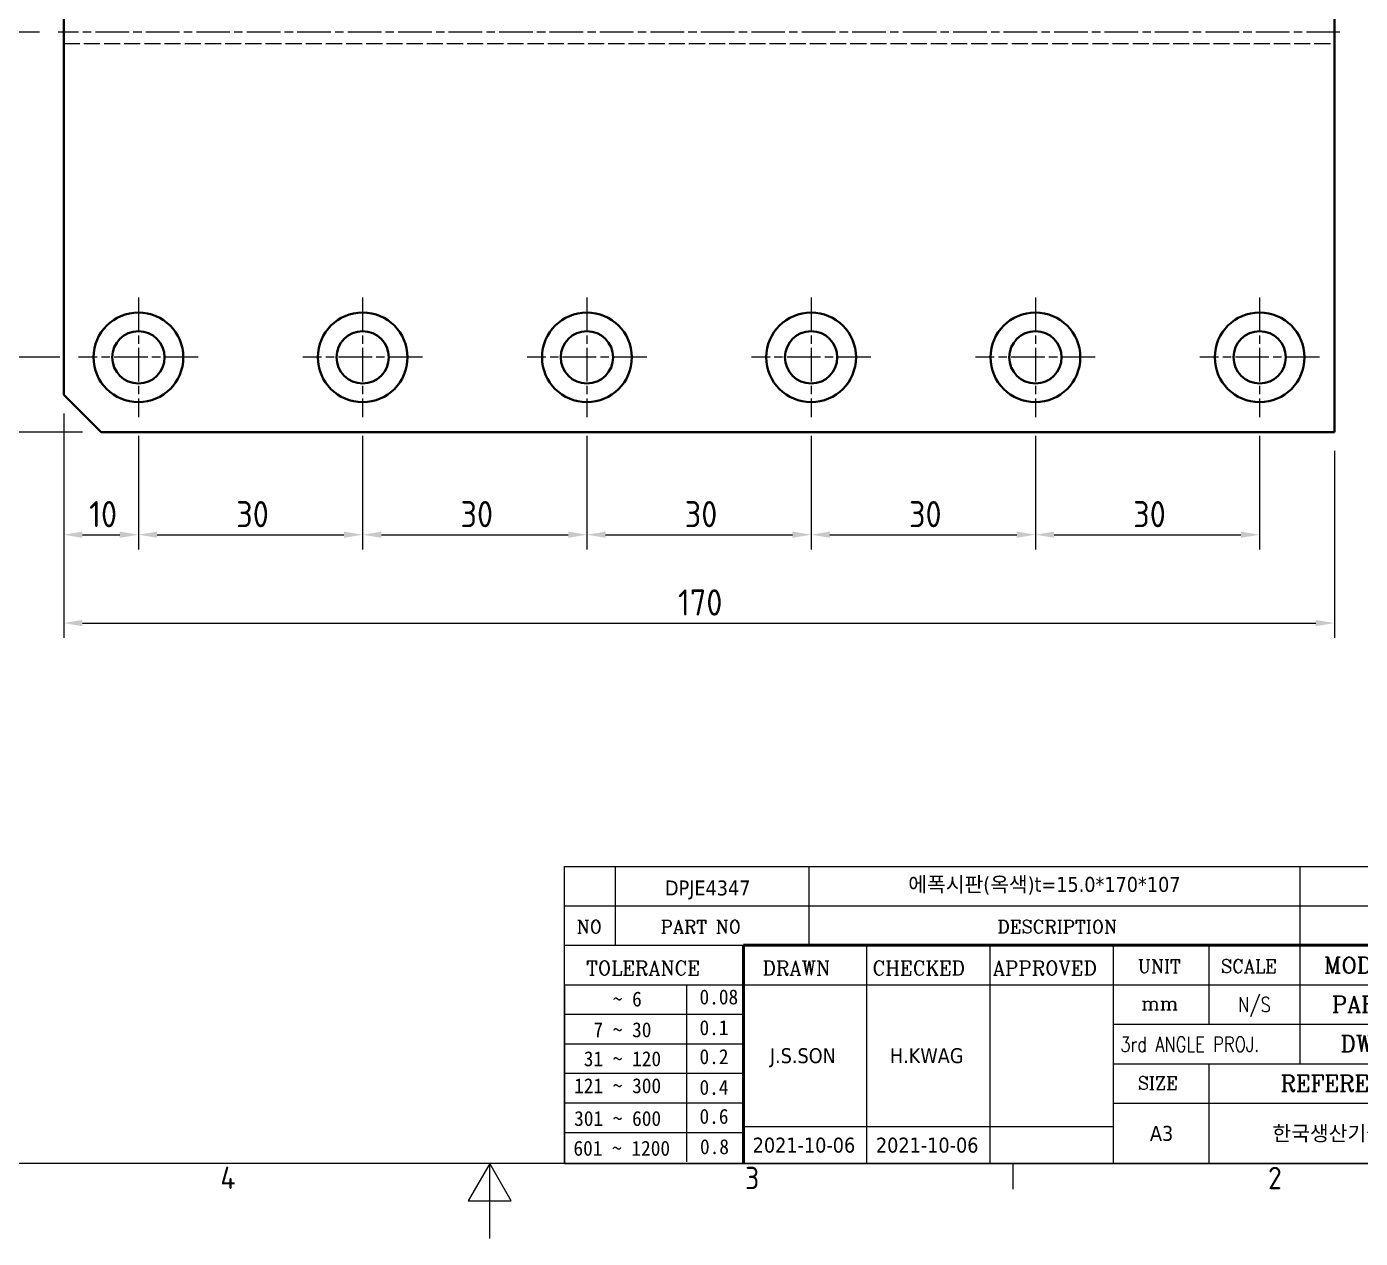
# Model space of a CAD drawing. Header units: millimetres. Extents: x 0 to 2375, y 0 to 3360.
# Drawn here: x 1213.1 to 1391.5, y 1507.4 to 1669.6 of the extents above; entities that cross this region are included whole.
import ezdxf
from ezdxf.enums import TextEntityAlignment as Align

# ---------------------------------------------------------------- set-up
doc = ezdxf.new("R2010")
doc.units = ezdxf.units.MM
doc.linetypes.add('DPJE4347$0$CHAIN', pattern=[0.35429999999999995, 0.2362, -0.0295, 0.0591, -0.0295])
doc.linetypes.add('DPJE4347$0$DASHED', pattern=[0.2067, 0.1654, -0.0413])
for name, color, linetype, lineweight in [('DPJE4347$0$가려진 것(ISO)', 2, 'DPJE4347$0$DASHED', 18), ('DPJE4347$0$가시적인 것(ISO)', 3, 'Continuous', 40), ('DPJE4347$0$경계(ISO)', 7, 'Continuous', 25), ('DPJE4347$0$제목(ISO)', 5, 'Continuous', 50), ('DPJE4347$0$중심 표식(ISO)', 1, 'Continuous', 25), ('DPJE4347$0$중심선(ISO)', 1, 'Continuous', 25), ('DPJE4347$0$치수(ISO)', 2, 'Continuous', 25)]:
    doc.layers.add(name, color=color, linetype=linetype, lineweight=lineweight)
doc.styles.add('DPJE4347$0$HAN_291', font='')
doc.styles.add('DPJE4347$0$RC_284', font='ROMANC.shx')
doc.styles.add('DPJE4347$0$RC_287', font='ROMANC.shx')
doc.styles.add('DPJE4347$0$RC_292', font='ROMANC.shx')
doc.styles.add('DPJE4347$0$문자 텍스트_PSTEK_POSCO', font='isocp.shx')
doc.styles.add('DPJE4347$0$치수 텍스트_PSTEK_POSCO', font='isocp.shx')
doc.styles.add('DPJE4347$0$텍스트 스타일198', font='tahoma.ttf')
doc.styles.add('DPJE4347$0$텍스트 스타일333', font='ROMANC.shx', dxfattribs={"width": 0.800000011920929})
doc.styles.get('DPJE4347$0$HAN_291').set_extended_font_data('GulimChe')
doc.dimstyles.new('DPJE4347$0$치수_PSTEK_POSCO', dxfattribs={"dimtxt": 3.5, "dimasz": 2.5, "dimexe": 2, "dimexo": 2.5, "dimgap": 1, "dimtad": 1, "dimrnd": 1e-08, "dimdsep": 46, "dimtxsty": 'DPJE4347$0$치수 텍스트_PSTEK_POSCO', "dimcen": 0.09, "dimdle": 10, "dimclrd": 7, "dimclre": 7, "dimclrt": 2, "dimadec": 1, "dimazin": 2, "dimtfac": 1, "dimtmove": 0, "dimatfit": 3, "dimfxl": 0, "dimtolj": 1, "dimlwd": -1, "dimlwe": -1, "dimarcsym": 0})

# ---------------------------------------------------------------- blocks, each defined once
blk = doc.blocks.new('DPJE4347$0$경계 Default Border')
at = {"layer": 'DPJE4347$0$경계(ISO)'}
blk.add_line((280, 10), (280, 6.599999666213989), dxfattribs=at)
at = {"layer": 'DPJE4347$0$경계(ISO)', "flags": 128}
for points in [[(10, 10), (10, 287.0000076293945), (410, 287.0000076293945), (410, 10), (10, 10)], [(210, 0), (210, 10), (207.1132469177246, 5), (212.8867530822754, 5), (210, 10)]]:
    blk.add_lwpolyline(points, dxfattribs=at)
at = {"layer": 'DPJE4347$0$경계(ISO)', "color": 2, "char_height": 3.00000011920929, "attachment_point": 7, "style": 'DPJE4347$0$문자 텍스트_PSTEK_POSCO'}
for s, insert in [('4', (173.9734701308116, 6.59999988079071)), ('3', (244.1685395229535, 6.57139439638704)), ('2', (314.127739416884, 6.57139439638704))]:
    blk.add_mtext(s, dxfattribs=dict(at, insert=insert))
blk = doc.blocks.new('DPJE4347$0$제목 블록 PSTEK')
at = {"color": 180}
for p, q in [((182.475792979055, 11.79100474011392), (182.4757929790549, 51.56524660363496)), ((182.4757929790549, 51.56524660363496), (372.4757929537551, 51.56524660363496)), ((189.2651435055721, 51.56524660363496), (189.2651435055722, 41.00524660363494)), ((215.2152739891528, 41.00524660363494), (215.2152739891528, 51.56524660363496)), ((280.8758854511282, 51.56524660363496), (280.8758854511282, 41.00524660363494)), ((182.475792979055, 46.2852466036349), (372.4757929537551, 46.28524660363492)), ((182.475792979055, 41.00524660363493), (206.451475290024, 41.00524660363493)), ((222.9401812389276, 11.79100474011392), (222.9401812389276, 41.00524660363494)), ((239.4288871878316, 11.79100474011392), (239.4288871878316, 41.00524660363494)), ((255.9175931367356, 11.79100474011392), (255.9175931367356, 41.00524660363494)), ((268.6918866058747, 41.00524660363494), (268.6918866058747, 30.44524660363498)), ((280.8758854511282, 41.00524660363494), (280.8758854511282, 25.16524660363502)), ((182.475792979055, 35.72524660363497), (206.451475290024, 35.72524660363497)), ((198.8621818849491, 12.02524660363491), (198.8621818849491, 35.72524660363497)), ((206.451475290024, 35.72524660363497), (372.4757929537551, 35.72524660363497)), ((182.475792979055, 31.77524660363492), (206.451475290024, 31.77524660363492)), ((255.917593136736, 30.44524660363498), (372.4757929537552, 30.44524660363501)), ((182.475792979055, 27.82524660363487), (206.451475290024, 27.82524660363487)), ((255.9175931367359, 25.16524660363502), (372.4757929537552, 25.165246603635)), ((268.6918866058744, 25.16524660363502), (268.6918866058744, 11.79100474011392)), ((182.475792979055, 23.87524660363505), (206.451475290024, 23.87524660363505)), ((182.475792979055, 19.92524660363478), (206.451475290024, 19.92524660363478)), ((255.9175931367359, 19.88524660363481), (310.0881549537553, 19.88524660363481)), ((206.451475290024, 16.74100474011396), (255.9175931367359, 16.74100474011396)), ((182.475792979055, 15.97524660363496), (206.451475290024, 15.97524660363496)), ((182.475792979055, 11.79100474011392), (372.4757929537551, 11.79100474011389))]:
    blk.add_line(p, q, dxfattribs=at)
at = {"color": 7, "lineweight": 50}
for p, q in [((206.4514752900237, 11.79100474011392), (206.4514752900237, 41.00524660363494)), ((206.451475290024, 41.00524660363494), (372.4757929537551, 41.00524660363496))]:
    blk.add_line(p, q, dxfattribs=at)
at = {"layer": 'DPJE4347$0$제목(ISO)', "lineweight": 18}
blk.add_line((182.475792979055, 35.72500474011393), (182.475792979055, 11.79100474011392), dxfattribs=at)
at = {"color": 2}
for s, height, style, p in [('NO', 1.742399930953979, 'DPJE4347$0$RC_284', (184.135398793432, 42.62317362549192)), ('PART NO', 1.742399930953979, 'DPJE4347$0$RC_284', (195.3359407378685, 42.62317362549192)), ('DESCRIPTION', 1.742399930953979, 'DPJE4347$0$RC_284', (240.4025565652523, 42.62317362549192)), ('MODEL NAME', 2.178000062704086, 'DPJE4347$0$RC_292', (284.096330289083, 37.25462520371384)), (' TOLERANCE', 1.899999976158142, 'DPJE4347$0$RC_287', (184.0872874387979, 37.00893196870329)), ('DRAWN', 1.899999976158142, 'DPJE4347$0$RC_287', (208.9766620976279, 37.00893196870329)), ('CHECKED', 1.899999976158142, 'DPJE4347$0$RC_287', (223.6856844514997, 37.00893196870329)), ('APPROVED', 1.899999976158142, 'DPJE4347$0$RC_287', (239.7795453577791, 37.00893196870329)), ('UNIT', 1.742399930953979, 'DPJE4347$0$RC_284', (259.1652673287452, 37.34317362549218)), ('SCALE', 1.742399930953979, 'DPJE4347$0$RC_284', (270.2934779252897, 37.34317362549218)), ('    ~ 6', 2.000000029802322, 'DPJE4347$0$HAN_291', (183.7721304966814, 32.8176515608431)), ('0.08', 2.000000029802322, 'DPJE4347$0$HAN_291', (200.5467345600617, 33.09873600004101)), ('PART NAME', 2.178000062704086, 'DPJE4347$0$RC_292', (285.1416959765849, 32.03045329421792)), ('mm', 1.742399930953979, 'DPJE4347$0$RC_284', (259.6505418159997, 32.3543089683787)), ('  7 ~ 30', 2.000000029802322, 'DPJE4347$0$HAN_291', (183.7721304966814, 28.70538114822415)), ('0.1', 2.000000029802322, 'DPJE4347$0$HAN_291', (200.5467345600617, 28.98646558742206)), (' DWG NO.', 2.178000062704086, 'DPJE4347$0$RC_292', (284.8124284083233, 26.75045329421772)), (' 31 ~ 120', 2.000000029802322, 'DPJE4347$0$HAN_291', (183.7721304966814, 24.82628181916237)), ('0.2', 2.000000029802322, 'DPJE4347$0$HAN_291', (200.5467345600617, 25.10736625836028)), ('SIZE', 1.742399930953979, 'DPJE4347$0$RC_284', (259.1652673287452, 21.69497768947366)), ('REFERENCE', 2.178000062704086, 'DPJE4347$0$RC_292', (278.2741065029841, 21.43214925458022)), ('121 ~ 300', 2.000000029802322, 'DPJE4347$0$HAN_291', (183.7721304966814, 21.21401206133254)), ('0.4', 2.000000029802322, 'DPJE4347$0$HAN_291', (200.5467345600617, 20.99509650053045)), ('301 ~ 600', 2.000000029802322, 'DPJE4347$0$HAN_291', (183.7721304966814, 16.83491273227077)), ('0.6', 2.000000029802322, 'DPJE4347$0$HAN_291', (200.5467345600617, 17.11599717146868)), ('601 ~ 1200', 2.000000029802322, 'DPJE4347$0$HAN_291', (183.6802025156883, 12.84759660881125)), ('0.8', 2.000000029802322, 'DPJE4347$0$HAN_291', (200.6097246063884, 13.05732192299702))]:
    blk.add_text(s, height=height, dxfattribs=dict(at, style=style)).set_placement(p)
at = {"color": 7, "style": 'DPJE4347$0$텍스트 스타일333', "width": 0.7999999523162842}
blk.add_text('N/S', height=2.000000029802322, dxfattribs=at).set_placement((274.7838860285014, 33.08524660363496), align=Align.MIDDLE_CENTER)
at = {"color": 2, "style": 'DPJE4347$0$텍스트 스타일333', "width": 0.7999999523162842}
blk.add_text('3rd ANGLE PROJ.', height=2.000000029802322, dxfattribs=at).set_placement((256.8430306642954, 26.76148381654429))
at = {"layer": 'DPJE4347$0$제목(ISO)', "color": 7, "style": 'DPJE4347$0$텍스트 스타일198'}
for tag, p in [('설명_001', (228.4692000941556, 48.15254980701407)), ('재질_001', (291.2778562714267, 47.92524658873383)), ("3._Q'TY_001", (312.7051684889191, 47.92188863032246)), ('질량\\P3;_001', (350.3046145639351, 48.1643332276222)), ('부품_번호_001', (195.9273773066897, 47.68004260027597)), ('1._MODEL_NAME_001', (328.0552537538379, 37.53784565107739)), ('제목_001', (335.5349605450116, 32.12134216388962)), ('부품_번호_001', (334.5866175599215, 26.80524658873384)), ('설계자_001', (209.9617784961493, 25.2331256569733)), ('점검자_001', (226.0119350765306, 25.23446884033784)), ('시트_크기_001', (260.8070904198416, 14.8381256569732)), ('프로젝트_001', (277.1876237937241, 14.84345188874365)), ('작성_날짜_001', (207.661576984372, 13.26600472521278)), ('점검_날짜_001', (224.150282933276, 13.26600472521278))]:
    blk.add_attdef(tag, p, '', height=2.000000029802322, dxfattribs=at)
for tag, p in [('4._COLOR', (327.6805273250926, 48.92524660363493)), ('엔지니어링_승인자', (247.673240162284, 26.23312567187446)), ('엔지니어링_승인_날짜', (247.6732401622839, 14.26600474011394))]:
    blk.add_attdef(tag, text='', height=2.000000029802322, dxfattribs=at).set_placement(p, align=Align.MIDDLE_CENTER)
blk = doc.blocks.new('*D176')
at = {"layer": 'Defpoints', "color": 0}
for p in [(153.005114476386, 112.8983722386237), (163.005114476386, 109.8983722386237), (163.005114476386, 94.16216154248463)]:
    blk.add_point(p, dxfattribs=at)
at = {"layer": 'DPJE4347$0$치수(ISO)', "color": 7}
for p, q in [((153.005114476386, 110.3983722386237), (153.005114476386, 92.16216154248463)), ((163.005114476386, 107.3983722386237), (163.005114476386, 92.16216154248463)), ((155.505114476386, 94.16216154248463), (160.505114476386, 94.16216154248463))]:
    blk.add_line(p, q, dxfattribs=at)
for points in [[(155.505114476386, 94.5788282091513), (155.505114476386, 93.74549487581795), (153.005114476386, 94.16216154248463)], [(160.505114476386, 94.5788282091513), (160.505114476386, 93.74549487581795), (163.005114476386, 94.16216154248463)]]:
    blk.add_solid(points, dxfattribs=at)
at = {"layer": 'DPJE4347$0$치수(ISO)', "color": 2, "insert": (156.4187365236301, 96.91216154248463), "char_height": 3.5, "attachment_point": 4, "style": 'DPJE4347$0$치수 텍스트_PSTEK_POSCO'}
blk.add_mtext('\\A1;10', dxfattribs=at)
blk = doc.blocks.new('*D177')
at = {"layer": 'Defpoints', "color": 0}
for p in [(163.005114476386, 109.8983722386237), (193.005114476386, 109.8983722386237), (193.005114476386, 94.16216154248463)]:
    blk.add_point(p, dxfattribs=at)
at = {"layer": 'DPJE4347$0$치수(ISO)', "color": 7}
for p, q in [((163.005114476386, 107.3983722386237), (163.005114476386, 92.16216154248463)), ((193.005114476386, 107.3983722386237), (193.005114476386, 92.16216154248463)), ((165.505114476386, 94.16216154248463), (190.505114476386, 94.16216154248463))]:
    blk.add_line(p, q, dxfattribs=at)
for points in [[(165.505114476386, 94.5788282091513), (165.505114476386, 93.74549487581795), (163.005114476386, 94.16216154248463)], [(190.505114476386, 94.5788282091513), (190.505114476386, 93.74549487581795), (193.005114476386, 94.16216154248463)]]:
    blk.add_solid(points, dxfattribs=at)
at = {"layer": 'DPJE4347$0$치수(ISO)', "color": 2, "insert": (176.0887365236302, 96.91216154248463), "char_height": 3.5, "attachment_point": 4, "style": 'DPJE4347$0$치수 텍스트_PSTEK_POSCO'}
blk.add_mtext('\\A1;30', dxfattribs=at)
blk = doc.blocks.new('*D178')
at = {"layer": 'Defpoints', "color": 0}
for p in [(193.005114476386, 109.8983722386237), (223.005114476386, 109.8983722386237), (223.005114476386, 94.16216154248463)]:
    blk.add_point(p, dxfattribs=at)
at = {"layer": 'DPJE4347$0$치수(ISO)', "color": 7}
for p, q in [((193.005114476386, 107.3983722386237), (193.005114476386, 92.16216154248463)), ((223.005114476386, 107.3983722386237), (223.005114476386, 92.16216154248463)), ((195.505114476386, 94.16216154248463), (220.505114476386, 94.16216154248463))]:
    blk.add_line(p, q, dxfattribs=at)
for points in [[(195.505114476386, 94.5788282091513), (195.505114476386, 93.74549487581795), (193.005114476386, 94.16216154248463)], [(220.505114476386, 94.5788282091513), (220.505114476386, 93.74549487581795), (223.005114476386, 94.16216154248463)]]:
    blk.add_solid(points, dxfattribs=at)
at = {"layer": 'DPJE4347$0$치수(ISO)', "color": 2, "insert": (206.0887365236302, 96.91216154248463), "char_height": 3.5, "attachment_point": 4, "style": 'DPJE4347$0$치수 텍스트_PSTEK_POSCO'}
blk.add_mtext('\\A1;30', dxfattribs=at)
blk = doc.blocks.new('*D179')
at = {"layer": 'Defpoints', "color": 0}
for p in [(223.005114476386, 109.8983722386237), (253.005114476386, 109.8983722386237), (253.005114476386, 94.16216154248463)]:
    blk.add_point(p, dxfattribs=at)
at = {"layer": 'DPJE4347$0$치수(ISO)', "color": 7}
for p, q in [((223.005114476386, 107.3983722386237), (223.005114476386, 92.16216154248463)), ((253.005114476386, 107.3983722386237), (253.005114476386, 92.16216154248463)), ((225.505114476386, 94.16216154248463), (250.505114476386, 94.16216154248463))]:
    blk.add_line(p, q, dxfattribs=at)
for points in [[(225.505114476386, 94.5788282091513), (225.505114476386, 93.74549487581795), (223.005114476386, 94.16216154248463)], [(250.505114476386, 94.5788282091513), (250.505114476386, 93.74549487581795), (253.005114476386, 94.16216154248463)]]:
    blk.add_solid(points, dxfattribs=at)
at = {"layer": 'DPJE4347$0$치수(ISO)', "color": 2, "insert": (236.0887365236302, 96.91216154248463), "char_height": 3.5, "attachment_point": 4, "style": 'DPJE4347$0$치수 텍스트_PSTEK_POSCO'}
blk.add_mtext('\\A1;30', dxfattribs=at)
blk = doc.blocks.new('*D180')
at = {"layer": 'Defpoints', "color": 0}
for p in [(253.005114476386, 109.8983722386237), (283.005114476386, 109.8983722386237), (283.005114476386, 94.16216154248463)]:
    blk.add_point(p, dxfattribs=at)
at = {"layer": 'DPJE4347$0$치수(ISO)', "color": 7}
for p, q in [((253.005114476386, 107.3983722386237), (253.005114476386, 92.16216154248463)), ((283.005114476386, 107.3983722386237), (283.005114476386, 92.16216154248463)), ((255.505114476386, 94.16216154248463), (280.505114476386, 94.16216154248463))]:
    blk.add_line(p, q, dxfattribs=at)
for points in [[(255.505114476386, 94.5788282091513), (255.505114476386, 93.74549487581795), (253.005114476386, 94.16216154248463)], [(280.505114476386, 94.5788282091513), (280.505114476386, 93.74549487581795), (283.005114476386, 94.16216154248463)]]:
    blk.add_solid(points, dxfattribs=at)
at = {"layer": 'DPJE4347$0$치수(ISO)', "color": 2, "insert": (266.0887365236302, 96.91216154248463), "char_height": 3.5, "attachment_point": 4, "style": 'DPJE4347$0$치수 텍스트_PSTEK_POSCO'}
blk.add_mtext('\\A1;30', dxfattribs=at)
blk = doc.blocks.new('*D181')
at = {"layer": 'Defpoints', "color": 0}
for p in [(283.005114476386, 109.8983722386237), (313.005114476386, 109.8983722386237), (313.005114476386, 94.16216154248463)]:
    blk.add_point(p, dxfattribs=at)
at = {"layer": 'DPJE4347$0$치수(ISO)', "color": 7}
for p, q in [((283.005114476386, 107.3983722386237), (283.005114476386, 92.16216154248463)), ((313.005114476386, 107.3983722386237), (313.005114476386, 92.16216154248463)), ((285.505114476386, 94.16216154248463), (310.505114476386, 94.16216154248463))]:
    blk.add_line(p, q, dxfattribs=at)
for points in [[(285.505114476386, 94.5788282091513), (285.505114476386, 93.74549487581795), (283.005114476386, 94.16216154248463)], [(310.505114476386, 94.5788282091513), (310.505114476386, 93.74549487581795), (313.005114476386, 94.16216154248463)]]:
    blk.add_solid(points, dxfattribs=at)
at = {"layer": 'DPJE4347$0$치수(ISO)', "color": 2, "insert": (296.0887365236302, 96.91216154248463), "char_height": 3.5, "attachment_point": 4, "style": 'DPJE4347$0$치수 텍스트_PSTEK_POSCO'}
blk.add_mtext('\\A1;30', dxfattribs=at)
blk = doc.blocks.new('*D182')
at = {"layer": 'Defpoints', "color": 0}
for p in [(153.005114476386, 112.8983722386237), (323.005114476386, 107.8983722386237), (323.005114476386, 82.33974024432676)]:
    blk.add_point(p, dxfattribs=at)
at = {"layer": 'DPJE4347$0$치수(ISO)', "color": 7}
for p, q in [((153.005114476386, 110.3983722386237), (153.005114476386, 80.33974024432676)), ((323.005114476386, 105.3983722386237), (323.005114476386, 80.33974024432676)), ((155.505114476386, 82.33974024432676), (320.505114476386, 82.33974024432676))]:
    blk.add_line(p, q, dxfattribs=at)
for points in [[(155.505114476386, 82.75640691099343), (155.505114476386, 81.92307357766009), (153.005114476386, 82.33974024432676)], [(320.505114476386, 82.75640691099343), (320.505114476386, 81.92307357766009), (323.005114476386, 82.33974024432676)]]:
    blk.add_solid(points, dxfattribs=at)
at = {"layer": 'DPJE4347$0$치수(ISO)', "color": 2, "insert": (235.2037365236301, 85.08974024432676), "char_height": 3.5, "attachment_point": 4, "style": 'DPJE4347$0$치수 텍스트_PSTEK_POSCO'}
blk.add_mtext('\\A1;170', dxfattribs=at)
blk = doc.blocks.new('*D183')
at = {"layer": 'Defpoints', "color": 0}
for p in [(138.7506543919051, 161.3983722386237), (152.2551144763861, 161.3983722386237), (155.005114476386, 117.8983722386238)]:
    blk.add_point(p, dxfattribs=at)
at = {"layer": 'DPJE4347$0$치수(ISO)', "color": 7}
for p, q in [((149.7551144763861, 161.3983722386237), (136.7506543919051, 161.3983722386237)), ((138.7506543919051, 120.3983722386238), (138.7506543919051, 158.8983722386237)), ((152.505114476386, 117.8983722386238), (136.7506543919051, 117.8983722386238))]:
    blk.add_line(p, q, dxfattribs=at)
for points in [[(138.3339877252385, 158.8983722386237), (139.1673210585718, 158.8983722386237), (138.7506543919051, 161.3983722386237)], [(138.3339877252385, 120.3983722386238), (139.1673210585718, 120.3983722386238), (138.7506543919051, 117.8983722386238)]]:
    blk.add_solid(points, dxfattribs=at)
at = {"layer": 'DPJE4347$0$치수(ISO)', "color": 2, "insert": (136.0006543919051, 135.7258848652084), "char_height": 3.5, "attachment_point": 4, "rotation": 90, "style": 'DPJE4347$0$치수 텍스트_PSTEK_POSCO'}
blk.add_mtext('\\A1;43.5', dxfattribs=at)
blk = doc.blocks.new('*D184')
at = {"layer": 'Defpoints', "color": 0}
for p in [(129.3819425380558, 204.8983722386237), (155.005114476386, 204.8983722386237), (155.005114476386, 117.8983722386238)]:
    blk.add_point(p, dxfattribs=at)
at = {"layer": 'DPJE4347$0$치수(ISO)', "color": 7}
for p, q in [((152.505114476386, 204.8983722386237), (127.3819425380558, 204.8983722386237)), ((129.3819425380558, 120.3983722386238), (129.3819425380558, 202.3983722386237)), ((152.505114476386, 117.8983722386238), (127.3819425380558, 117.8983722386238))]:
    blk.add_line(p, q, dxfattribs=at)
for points in [[(128.9652758713891, 202.3983722386237), (129.7986092047225, 202.3983722386237), (129.3819425380558, 204.8983722386237)], [(128.9652758713891, 120.3983722386238), (129.7986092047224, 120.3983722386238), (129.3819425380558, 117.8983722386238)]]:
    blk.add_solid(points, dxfattribs=at)
at = {"layer": 'DPJE4347$0$치수(ISO)', "color": 2, "insert": (126.6319425380558, 159.4733722386237), "char_height": 3.5, "attachment_point": 4, "rotation": 90, "style": 'DPJE4347$0$치수 텍스트_PSTEK_POSCO'}
blk.add_mtext('\\A1;87', dxfattribs=at)
blk = doc.blocks.new('*D185')
at = {"layer": 'Defpoints', "color": 0}
for p in [(119.7901661162576, 214.8983722386237), (158.005114476386, 214.8983722386237), (158.005114476386, 107.8983722386237)]:
    blk.add_point(p, dxfattribs=at)
at = {"layer": 'DPJE4347$0$치수(ISO)', "color": 7}
for p, q in [((155.505114476386, 214.8983722386237), (117.7901661162576, 214.8983722386237)), ((119.7901661162576, 110.3983722386237), (119.7901661162576, 212.3983722386237)), ((155.505114476386, 107.8983722386237), (117.7901661162576, 107.8983722386237))]:
    blk.add_line(p, q, dxfattribs=at)
for points in [[(119.373499449591, 212.3983722386237), (120.2068327829243, 212.3983722386237), (119.7901661162576, 214.8983722386237)], [(119.3734994495909, 110.3983722386237), (120.2068327829243, 110.3983722386237), (119.7901661162576, 107.8983722386237)]]:
    blk.add_solid(points, dxfattribs=at)
at = {"layer": 'DPJE4347$0$치수(ISO)', "color": 2, "insert": (117.0401661162576, 158.5983722386237), "char_height": 3.5, "attachment_point": 4, "rotation": 90, "style": 'DPJE4347$0$치수 텍스트_PSTEK_POSCO'}
blk.add_mtext('\\A1;107', dxfattribs=at)
blk = doc.blocks.new('DPJE4347')
at = {"layer": 'DPJE4347$0$가려진 것(ISO)', "ltscale": 13.05473041534424}
blk.add_line((153.0051144763861, 159.8983722386237), (323.005114476386, 159.8983722386237), dxfattribs=at)
at = {"layer": 'DPJE4347$0$가시적인 것(ISO)'}
for p, q in [((323.005114476386, 107.8983722386237), (323.005114476386, 214.8983722386237)), ((153.005114476386, 209.8983722386237), (153.005114476386, 112.8983722386237)), ((158.005114476386, 107.8983722386237), (153.005114476386, 112.8983722386237)), ((158.005114476386, 107.8983722386237), (323.005114476386, 107.8983722386237))]:
    blk.add_line(p, q, dxfattribs=at)
for centre, radius in [((163.005114476386, 117.8983722386238), 6.000000000000001), ((193.005114476386, 117.8983722386237), 6.000000000000001), ((223.005114476386, 117.8983722386238), 6.000000000000001), ((253.005114476386, 117.8983722386237), 6.000000000000001), ((283.005114476386, 117.8983722386237), 6.000000000000001), ((313.005114476386, 117.8983722386237), 6.000000000000001), ((163.005114476386, 117.8983722386238), 3.5), ((193.005114476386, 117.8983722386237), 3.5), ((223.005114476386, 117.8983722386238), 3.5), ((253.005114476386, 117.8983722386237), 3.5), ((283.005114476386, 117.8983722386237), 3.5), ((313.005114476386, 117.8983722386237), 3.5)]:
    blk.add_circle(centre, radius, dxfattribs=at)
at = {"layer": 'DPJE4347$0$중심 표식(ISO)', "linetype": 'DPJE4347$0$CHAIN', "ltscale": 19.05165100097656}
for p, q in [((163.005114476386, 125.8983722386238), (163.005114476386, 109.8983722386237)), ((193.005114476386, 125.8983722386237), (193.005114476386, 109.8983722386237)), ((223.005114476386, 125.8983722386238), (223.005114476386, 109.8983722386237)), ((253.005114476386, 125.8983722386237), (253.005114476386, 109.8983722386237)), ((283.005114476386, 125.8983722386238), (283.005114476386, 109.8983722386237)), ((313.005114476386, 125.8983722386237), (313.005114476386, 109.8983722386237)), ((171.0051144763861, 117.8983722386238), (155.005114476386, 117.8983722386238)), ((201.0051144763861, 117.8983722386237), (185.005114476386, 117.8983722386237)), ((231.0051144763861, 117.8983722386238), (215.005114476386, 117.8983722386238)), ((261.005114476386, 117.8983722386237), (245.005114476386, 117.8983722386237)), ((291.005114476386, 117.8983722386238), (275.005114476386, 117.8983722386238)), ((321.005114476386, 117.8983722386237), (305.005114476386, 117.8983722386237))]:
    blk.add_line(p, q, dxfattribs=at)
at = {"layer": 'DPJE4347$0$중심선(ISO)', "linetype": 'DPJE4347$0$CHAIN', "ltscale": 19.05165100097656}
blk.add_line((323.7551144763861, 161.3983722386237), (152.2551144763861, 161.3983722386237), dxfattribs=at)
blk.add_blockref('DPJE4347$0$경계 Default Border', (0, 0))
ref = blk.add_blockref('DPJE4347$0$제목 블록 PSTEK', (37.52420704624484, -1.791004740113895))
ref.add_attrib('설계자_001', 'J.S.SON', (247.4859855423942, 23.4421209168594), dxfattribs={"layer": 'DPJE4347$0$제목(ISO)', "color": 7, "height": 2.000000029802322, "style": 'DPJE4347$0$텍스트 스타일198'})
ref.add_attrib('점검자_001', 'H.KWAG', (263.5361421227753, 23.44346410022394), dxfattribs={"layer": 'DPJE4347$0$제목(ISO)', "color": 7, "height": 2.000000029802322, "style": 'DPJE4347$0$텍스트 스타일198'})
ref.add_attrib('프로젝트_001', '한국생산기술연구원', (314.7118308399689, 13.05244714862975), dxfattribs={"layer": 'DPJE4347$0$제목(ISO)', "color": 7, "height": 2.000000029802322, "style": 'DPJE4347$0$텍스트 스타일198'})
ref.add_attrib('시트_크기_001', 'A3', (298.3312974660864, 13.04712091685931), dxfattribs={"layer": 'DPJE4347$0$제목(ISO)', "color": 7, "height": 2.000000029802322, "style": 'DPJE4347$0$텍스트 스타일198'})
ref.add_attrib('점검_날짜_001', '2021-10-06', (261.6744899795208, 11.47499998509889), dxfattribs={"layer": 'DPJE4347$0$제목(ISO)', "color": 7, "height": 2.000000029802322, "style": 'DPJE4347$0$텍스트 스타일198'})
ref.add_attrib('작성_날짜_001', '2021-10-06', (245.1857840306169, 11.47499998509889), dxfattribs={"layer": 'DPJE4347$0$제목(ISO)', "color": 7, "height": 2.000000029802322, "style": 'DPJE4347$0$텍스트 스타일198'})
ref.add_attrib('부품_번호_001', 'DPJE4347', (372.1108246061663, 25.01424184861995), dxfattribs={"layer": 'DPJE4347$0$제목(ISO)', "color": 7, "height": 2.000000029802322, "style": 'DPJE4347$0$텍스트 스타일198'})
ref.add_attrib('설명_001', '에폭시판(옥색)t=15.0*170*107', (265.9934071404004, 46.36154506690018), dxfattribs={"layer": 'DPJE4347$0$제목(ISO)', "color": 7, "height": 2.000000029802322, "style": 'DPJE4347$0$텍스트 스타일198'})
ref.add_attrib('부품_번호_001', 'DPJE4347', (233.4515843529345, 45.88903786016208), dxfattribs={"layer": 'DPJE4347$0$제목(ISO)', "color": 7, "height": 2.000000029802322, "style": 'DPJE4347$0$텍스트 스타일198'})
at = {"layer": 'DPJE4347$0$치수(ISO)', "color": 7}
for base, p1, p2, angle, picture, middle in [((119.7901661162576, 214.8983722386237), (158.005114476386, 107.8983722386237), (158.005114476386, 214.8983722386237), 270, '*D185', (119.7901661162576, 161.3983722386237)), ((129.3819425380558, 204.8983722386237), (155.005114476386, 117.8983722386238), (155.005114476386, 204.8983722386237), 90, '*D184', (129.3819425380557, 161.3983722386237)), ((138.7506543919051, 161.3983722386237), (155.005114476386, 117.8983722386238), (152.2551144763861, 161.3983722386237), 90, '*D183', (138.7506543919051, 139.6483722386237)), ((163.005114476386, 94.16216154248463), (153.005114476386, 112.8983722386237), (163.005114476386, 109.8983722386237), 180, '*D176', (157.995114476386, 94.16216154248463)), ((323.005114476386, 82.33974024432676), (153.005114476386, 112.8983722386237), (323.005114476386, 107.8983722386237), 180, '*D182', (238.005114476386, 82.33974024432676)), ((193.005114476386, 94.16216154248463), (163.005114476386, 109.8983722386237), (193.005114476386, 109.8983722386237), 180, '*D177', (178.0151144763861, 94.16216154248463)), ((223.005114476386, 94.16216154248463), (193.005114476386, 109.8983722386237), (223.005114476386, 109.8983722386237), 180, '*D178', (208.0151144763861, 94.16216154248463)), ((253.005114476386, 94.16216154248463), (223.005114476386, 109.8983722386237), (253.005114476386, 109.8983722386237), 180, '*D179', (238.0151144763861, 94.16216154248463)), ((283.005114476386, 94.16216154248463), (253.005114476386, 109.8983722386237), (283.005114476386, 109.8983722386237), 180, '*D180', (268.0151144763861, 94.16216154248463)), ((313.005114476386, 94.16216154248463), (283.005114476386, 109.8983722386237), (313.005114476386, 109.8983722386237), 180, '*D181', (298.0151144763861, 94.16216154248463))]:
    dim = blk.add_linear_dim(base=base, p1=p1, p2=p2, angle=angle, dimstyle='DPJE4347$0$치수_PSTEK_POSCO', override={"dimdec": 2, "dimtp": 0, "dimtm": -0, "dimtdec": 2, "dimtofl": 0, "dimatfit": 1}, dxfattribs=at)
    dim.commit()
    dim.dimension.update_dxf_attribs({"geometry": picture, "text_midpoint": middle, "dimtype": 128})

msp = doc.modelspace()

# ---------------------------------------------------------------- block references
msp.add_blockref('DPJE4347', (1064.999995577346, 1507.439703936045))

doc.saveas('drawing.dxf')
